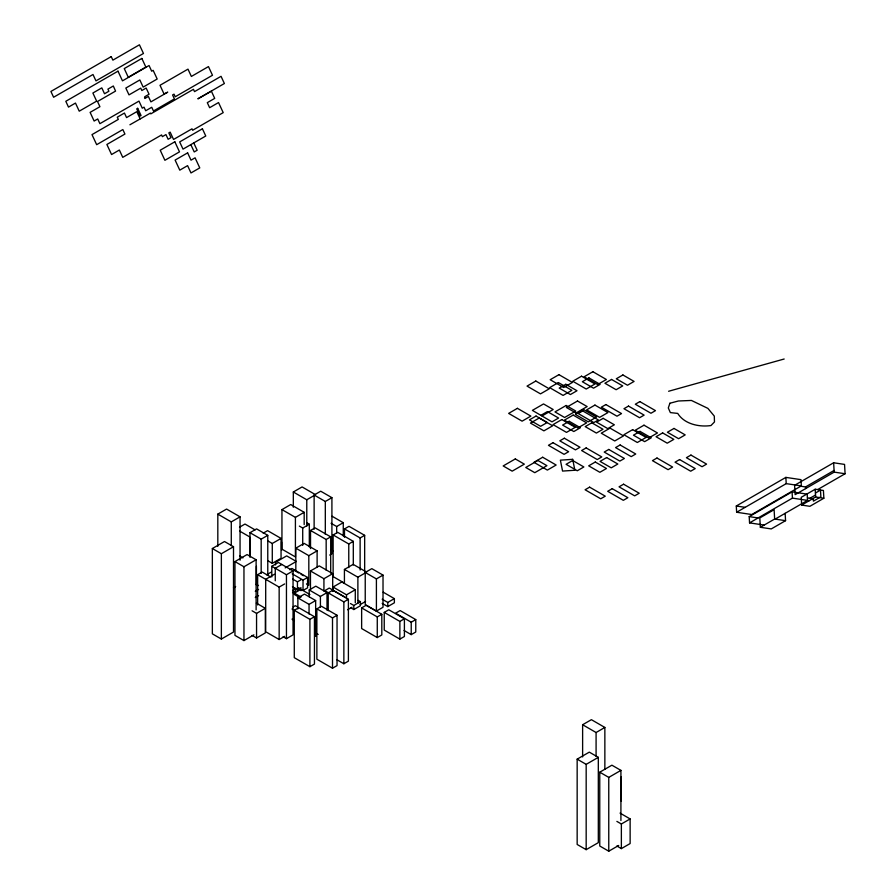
<?xml version="1.0" encoding="UTF-8"?>
<svg xmlns="http://www.w3.org/2000/svg" width="896" height="896" viewBox="0 0 896 896"><rect width="100%" height="100%" fill="white"/><g stroke="black" fill="none" stroke-linecap="round" stroke-linejoin="round"><path stroke-width="1.34" d="M217.818 546.302L217.818 514.125L226.587 509.062L240.05 516.835L240.05 560.213M217.818 514.125L231.28 521.898L240.05 516.835M293.317 491.994L302.086 486.931L315.549 494.704L306.779 499.766L293.317 491.994L293.317 507.248M239.512 527.218L244.989 524.048L255.091 529.883M212.352 548.531L224.504 541.52L233.509 546.717L233.509 632.038L221.368 639.05L212.352 633.842L212.352 548.531L221.368 553.728L233.509 546.717M281.949 509.6L295.411 517.373L295.411 556.931L281.949 549.158L281.949 509.6L290.718 504.538L304.181 512.31L304.181 524.586M314.126 529.245L314.126 495.018L320.723 491.21L331.912 497.672L331.912 553.806L329.706 555.072M249.984 557.312L249.984 532.694L256.581 528.886L267.77 535.349L267.77 574.997M263.2 533.176L267.59 530.645L281.053 538.418L281.053 558.242L272.283 563.304L267.792 560.717M295.411 517.373L304.181 512.31M314.126 495.018L325.315 501.48L331.912 497.672M249.984 532.694L261.173 539.157L267.77 535.349M253.904 634.85L243.958 640.584L234.954 635.376L234.954 561.579L247.094 554.568L256.11 559.765L256.11 609.896M267.792 540.893L272.283 543.48L281.053 538.418M299.354 526.098L302.714 528.035L309.31 524.227L309.31 546.93M234.954 561.579L243.958 566.776L256.11 559.765M310.531 548.587L310.531 530.454L315.067 527.834L330.702 536.861L330.702 573.115M295.826 571.043L295.826 548.162L304.125 543.368L317.117 550.872L317.117 567.022M331.083 523.286L336.672 526.512L343.269 522.704L343.269 536.021M233.475 587.798L235.659 586.533M271.79 576.957L271.79 566.272L278.387 562.464L293.048 570.92L293.048 634.861L286.451 638.669L283.102 636.731M257.634 604.957L257.634 574.672L262.17 572.051L270.592 576.912M281.859 564.469L275.262 568.277L275.262 580.787M343.952 582.859L333.133 576.61L333.133 534.957L337.669 532.336L353.304 541.363L353.304 564.962M540.803 415.386L547.4 411.578L558.589 418.04L551.992 421.848L532.381 410.379L543.536 403.939L553.19 409.517L542.035 415.957M310.531 530.454L326.166 539.482L330.702 536.861M344.49 537.298L344.49 528.931L349.026 526.31L364.661 535.338L364.661 571.57M266.605 574.784L270.984 572.253M285.174 567.885L296.33 561.445L286.675 555.878L275.531 562.307L275.531 564.917M274.467 574.258L265.698 579.32L265.698 631.747L279.16 639.52L284.637 636.362M295.826 548.162L308.818 555.666L317.117 550.872M289.666 569.744L291.939 568.434L307.574 577.45L307.574 587.854L303.027 590.475L298.222 587.698M255.282 591.315L258.563 589.422M271.79 566.272L286.451 574.739L293.048 570.92M255.282 597.498L258.563 595.594M333.133 534.957L348.768 543.984L353.304 541.363M344.49 528.931L360.125 537.958L364.661 535.338M257.634 574.672L279.16 587.093L284.637 583.934M310.464 590.139L310.464 570.954L319.234 565.891L332.696 573.664L332.696 591.472M292.723 579.107L297.45 581.829L301.011 579.779M292.208 573.821L303.027 580.07L307.574 577.45M292.522 590.576L295.814 588.683L295.814 590.755L292.522 592.648M252.067 610.781L256.558 613.379L265.328 608.306L265.328 632.923L256.558 637.997L252.067 635.398M293.91 587.698L297.45 589.747L301.011 587.698M299.981 597.744L294.392 594.518L294.392 593.141L300.989 589.333L309.938 594.496M310.464 570.954L323.926 578.726L332.696 573.664M344.422 583.106L344.422 569.43L353.192 564.368L366.654 572.141M309.221 596.747L309.221 589.971L315.818 586.163L327.006 592.626L327.006 610.243M297.864 608.933L297.864 597.901L304.461 594.093L315.65 600.544L315.65 636.395M293.07 606.995L295.333 605.685L297.741 607.074M333.054 590.934L333.054 587.037L341.824 581.974L355.286 589.747L355.286 602.739M309.221 589.971L320.41 596.434L327.006 592.626M328.227 610.747L328.227 592.883L332.774 590.262L348.398 599.29L348.398 661.136L343.862 663.757L336.65 659.59M297.864 597.901L309.053 604.352L315.65 600.544M365.232 572.454L371.829 568.646L383.018 575.109L383.018 607.275L376.41 611.083L365.232 604.621L365.232 572.454L376.41 578.917L383.018 575.109M344.422 569.43L357.885 577.203L365.557 572.768M316.87 608.866L321.406 606.256L337.042 615.272L337.042 665.605L332.506 668.226L316.87 659.198L316.87 608.866L332.506 617.893L337.042 615.272M333.054 587.037L346.517 594.81L355.286 589.747M292.006 609L309.904 619.338L314.451 616.717L314.451 664.082L309.904 666.691L294.28 657.675L294.28 610.31L298.816 607.69L314.451 616.717M328.227 592.883L343.862 601.91L348.398 599.29M350.459 603.534L353.819 605.472L360.416 601.664L360.416 605.741L353.819 609.549L350.459 607.611M347.614 609.762L352.005 607.23M360.069 604.654L365.557 601.496M361.637 607.891L366.173 605.27L381.808 614.298L381.808 634.95L377.272 637.571L361.637 628.544L361.637 607.891L377.272 616.918L381.808 614.298M382.178 599.211L387.778 602.437L394.374 598.629L394.374 602.795L387.778 606.603L382.178 603.378M384.238 612.394L388.774 609.773L404.41 618.8L404.41 636.485L399.874 639.106L384.238 630.078L384.238 612.394L399.874 621.421L404.41 618.8M415.766 619.595L400.131 610.568L395.595 613.189L411.23 622.216L415.766 619.595L415.766 632.005L411.23 634.626L404.018 630.459M736.288 506.005L785.859 477.389L800.968 479.651L801.326 485.901L751.766 514.528L736.646 512.254L736.288 506.005L745.181 507.338M736.646 512.254L786.218 483.638L801.326 485.901M833.638 462.773L794.606 485.307L795.144 494.648L834.176 472.114L845.085 473.749L844.547 464.408L833.638 462.773L834.176 472.114M764.187 525.078L749.56 522.883L749.202 516.622L792.075 491.87L807.195 494.133L807.554 500.394L775.141 519.109M800.778 486.226L805.526 486.942L834.075 470.456M749.56 522.883L792.445 498.12L807.554 500.394M815.203 489.238L801.226 497.314L801.674 505.075L809.883 506.307L823.861 498.232L823.413 490.47L815.203 489.238L815.651 497L801.674 505.075M817.634 489.597L845.085 473.749M815.427 493.035L820.49 490.112L820.87 496.821L813.389 501.144L813.221 498.4M809.906 498.266L815.539 495.018M774.648 519.03L774.11 509.69L759.808 517.944L760.346 527.285L774.648 519.03L785.568 520.666L785.142 513.33M785.568 520.666L771.266 528.92L760.346 527.285M582.624 756.93L582.624 724.741L591.394 719.678L604.856 727.451L604.856 769.429M582.624 724.741L596.086 732.514L604.856 727.451M577.158 759.147L589.31 752.136L598.315 757.344L598.315 842.654L586.174 849.666L577.158 844.469L577.158 759.147L586.174 764.355L598.315 757.344M618.71 845.466L608.765 851.2L599.76 846.003L599.76 772.195L611.901 765.184L620.917 770.381L620.917 820.512M599.76 772.195L608.765 777.392L620.917 770.381M616.874 821.397L621.365 823.995L630.134 818.933L630.134 843.55L621.365 848.613L616.874 846.014M668.606 391.261L784.179 359.005M815.651 497L823.861 498.232M807.408 497.896L812.728 498.691M807.363 500.494L809.144 500.763M749.202 516.622L758.083 517.955M332.08 516.242L343.269 522.704M307.07 522.939L309.31 524.227M331.083 549.909L333.312 551.197M383.186 592.178L394.374 598.629M239.59 531.059L249.682 536.883L249.682 556.248M358.176 600.365L360.416 601.664M344.926 597.083L329.291 588.056L324.755 590.677L329.571 593.454M293.944 570.226L298.67 572.947M301.034 574.314L303.386 575.68M306.454 583.912L308.818 585.267L308.818 555.666M239.59 555.946L242.95 557.883M292.443 586.734L295.814 588.683M294.392 593.141L301.101 597.016M256.245 584.282L258.485 585.581M292.006 619.136L294.403 620.525M314.821 632.498L318.17 634.435M256.357 603.131L265.328 608.306M620.043 813.098L630.134 818.933M193.816 143.035L197.165 150.237L194.219 151.939L190.87 144.738M140.146 118.888L136.797 111.675L126.56 117.589L124.443 113.042L117.275 117.186L118.317 119.414L91.997 134.613L96.667 144.682L122.853 129.562L124.925 134.053L106.882 144.469L111.563 154.538L119.358 150.024L122.752 157.349L161.571 134.938L162.366 136.651L165.939 134.579L168.123 139.283L171.013 137.614L168.829 132.91L170.162 132.138L173.555 139.462L191.99 128.822L192.662 130.267L223.205 112.627L218.534 102.558L209.63 107.699L207.301 102.659L214.715 98.381L211.378 91.179L197.859 98.84L224.381 83.518L221.043 76.317L194.522 91.627L193.446 89.32L150.797 113.882L150.427 113.086L129.898 124.79M805.526 486.942L805.616 488.6M792.075 491.87L792.445 498.12M785.859 477.389L786.218 483.638M621.365 823.995L621.365 848.613M621.219 776.966L621.219 801.035M608.765 777.392L608.765 851.2M596.086 732.514L596.086 756.302M586.174 764.355L586.174 849.666M411.23 622.216L411.23 634.626M399.874 621.421L399.874 639.106M387.778 602.437L387.778 606.603M377.272 616.918L377.272 637.571M376.41 578.917L376.41 611.083M360.125 537.958L360.125 570.013M357.885 577.203L357.885 603.187M353.819 605.472L353.819 609.549M348.768 543.984L348.768 567.582M346.517 594.81L346.517 598.707M343.862 601.91L343.862 663.757M336.672 526.512L336.672 533.165M332.506 617.893L332.506 668.226M326.166 539.482L326.166 570.158M325.315 501.48L325.315 534.341M323.926 578.726L323.926 591.058M320.41 596.434L320.41 607.275M309.904 619.338L309.904 666.691M309.053 604.352L309.053 614.006M306.779 499.766L306.779 526.109M303.027 580.07L303.027 590.475M302.714 528.035L302.714 545.395M300.989 589.333L300.989 590.71M297.45 581.829L297.45 589.747M286.451 574.739L286.451 638.669M281.59 542.024L281.59 550.334M279.16 587.093L279.16 639.52M272.283 543.48L272.283 563.304M261.173 539.157L261.173 573.339M256.558 613.379L256.558 637.997M256.413 566.35L256.413 585.066M243.958 566.776L243.958 640.584M231.28 521.898L231.28 545.686M221.368 553.728L221.368 639.05M669.894 403.245L668.304 407.971L670.365 412.597L677.723 413.414C684.376 424.11 699.182 427.269 710.965 425.544L714.47 421.96L714.291 416.091L707.874 408.363L691.41 400.445L678.373 400.994L669.894 403.245M111.238 56.616L50.915 91.448L53.603 97.25L93.005 74.502L95.962 80.886L143.461 53.469L139.429 44.8L112.874 60.133L111.238 56.616M117.992 71.165L65.811 101.293L68.499 107.106L75.477 103.074L79.24 111.182L96.645 101.136L92.882 93.027L101.797 87.875L104.53 93.755L108.886 91.235L107.912 89.118L113.322 85.994L115.562 91.09L97.518 101.506L99.926 106.702L90.115 112.37L94.136 121.038L97.72 118.966L99.893 123.67L138.981 101.102L142.274 108.181L144.032 107.162L145.701 110.757L151.738 107.274L153.462 110.992L174.406 98.907L172.581 94.976L174.014 94.147L175.235 96.768L212.486 75.264L208.466 66.584L191.374 76.451L187.981 69.138L160.014 85.288L164.035 93.957L167.742 92.154L150.898 101.875L148.378 96.443L144.861 98.482L144.581 97.877L144.726 96.746L149.05 94.248L146.16 88.032L141.848 90.53L140.728 88.122L129.002 94.886L125.832 88.054L139.843 79.957L143.17 87.114L157.181 79.016L153.16 70.347L151.682 71.198L149.05 65.52L122.483 80.853L117.992 71.165M141.848 58.43L124.253 68.589L128.274 77.258L145.869 67.099L141.848 58.43M137.704 108.315L136.73 108.875L140.078 116.088L141.053 115.517L137.704 108.315M174.832 141.792L160.227 150.226L164.898 160.294L179.502 151.861L174.832 141.792M202.418 128.789L179.67 141.926L183.019 149.128L205.766 136.002L202.418 128.789M187.622 152.858L175.112 160.082L179.782 170.15L187.589 165.637L190.982 172.95L199.763 167.888L195.093 157.819L191.016 160.171L187.622 152.858M535.808 381.035L527.038 386.098L540.501 393.87L549.27 388.808L535.808 381.035M558.947 374.662L550.178 379.725L563.64 387.498L572.41 382.435L558.947 374.662M558.398 382.57L549.629 387.632L563.091 395.405L571.861 390.342L558.398 382.57M517.406 408.33L508.637 413.392L522.099 421.165L530.869 416.102L517.406 408.33M565.802 384.283L559.205 388.091L570.394 394.554L576.99 390.746L565.802 384.283M581.538 376.197L572.768 381.259L586.23 389.032L595 383.97L581.538 376.197M592.894 371.717L584.125 376.779L597.598 384.552L606.368 379.49L592.894 371.717M588.941 377.91L582.344 381.718L593.533 388.181L600.13 384.373L588.941 377.91M536.043 416.046L529.446 419.866L540.624 426.317L547.221 422.509L536.043 416.046M539.213 418.018L530.443 423.08L543.906 430.853L552.675 425.79L539.213 418.018M566.138 405.474L554.982 411.914L564.626 417.491L575.781 411.051L566.138 405.474M611.542 379.445L604.934 383.253L616.123 389.715L622.72 385.907L611.542 379.445M577.494 401.005L566.339 407.445L575.994 413.011L587.149 406.571L577.494 401.005M622.899 374.965L616.302 378.773L627.491 385.235L634.088 381.427L622.899 374.965M561.803 419.552L553.034 424.614L566.496 432.387L575.266 427.325L561.803 419.552M573.16 415.083L564.39 420.146L577.864 427.918L586.634 422.856L573.16 415.083M583.576 409.55L575.277 414.344L588.269 421.848L596.568 417.054L583.576 409.55M582.747 410.928L578.211 413.549L593.846 422.576L598.382 419.955L582.747 410.928M594.944 405.082L586.645 409.875L599.626 417.368L607.925 412.574L594.944 405.082M569.206 421.277L562.61 425.085L573.798 431.536L580.395 427.728L569.206 421.277M605.886 404.555L601.35 407.176L616.986 416.203L621.522 413.582L605.886 404.555M515.312 458.931L503.171 465.942L512.187 471.15L524.328 464.139L515.312 458.931M552.989 442.691L548.453 445.312L564.077 454.339L568.624 451.718L552.989 442.691M564.346 438.222L559.81 440.843L575.445 449.87L579.981 447.25L564.346 438.222M591.797 422.8L585.2 426.619L596.389 433.07L602.986 429.262L591.797 422.8M603.165 418.331L596.568 422.139L607.757 428.602L614.354 424.794L603.165 418.331M628.488 406.09L623.952 408.71L639.576 417.738L644.123 415.117L628.488 406.09M542.685 457.251L533.915 462.314L547.378 470.086L556.147 465.024L542.685 457.251M537.914 460.466L525.773 467.477L534.778 472.685L546.918 465.674L537.914 460.466M639.845 401.61L635.309 404.23L650.944 413.258L655.48 410.637L639.845 401.61M610.042 428.131L601.272 433.194L614.746 440.966L623.515 435.904L610.042 428.131M586.152 447.922L581.616 450.531L597.251 459.558L601.787 456.938L586.152 447.922M572.678 460.51L566.082 464.318L577.27 470.77L583.867 466.962L572.678 460.51M632.643 429.666L623.874 434.728L637.336 442.501L646.106 437.438L632.643 429.666M644 425.186L635.23 430.248L648.693 438.021L657.462 432.958L644 425.186M608.754 449.445L604.218 452.066L619.842 461.093L624.378 458.472L608.754 449.445M640.046 431.379L633.45 435.187L644.638 441.65L651.235 437.842L640.046 431.379M620.11 444.976L615.574 447.597L631.21 456.624L635.746 454.003L620.11 444.976M595.28 462.034L588.683 465.842L599.872 472.304L606.469 468.496L595.28 462.034M606.637 457.565L600.04 461.373L611.229 467.835L617.826 464.027L606.637 457.565M662.637 432.914L656.04 436.722L667.229 443.184L673.826 439.376L662.637 432.914M674.005 428.434L667.408 432.242L678.597 438.704L685.194 434.896L674.005 428.434M589.624 487.155L585.088 489.765L600.723 498.792L605.259 496.171L589.624 487.155M656.992 458.024L652.456 460.645L668.091 469.672L672.627 467.051L656.992 458.024M612.226 488.678L607.69 491.299L623.325 500.326L627.861 497.706L612.226 488.678M623.582 484.21L619.046 486.83L634.682 495.858L639.218 493.237L623.582 484.21M679.594 459.558L675.046 462.179L690.682 471.206L695.218 468.586L679.594 459.558M690.95 455.078L686.414 457.699L702.05 466.726L706.586 464.106L690.95 455.078M572.701 459.334L560.381 460.152L562.554 471.072L574.874 470.254L572.701 459.334"/></g></svg>
